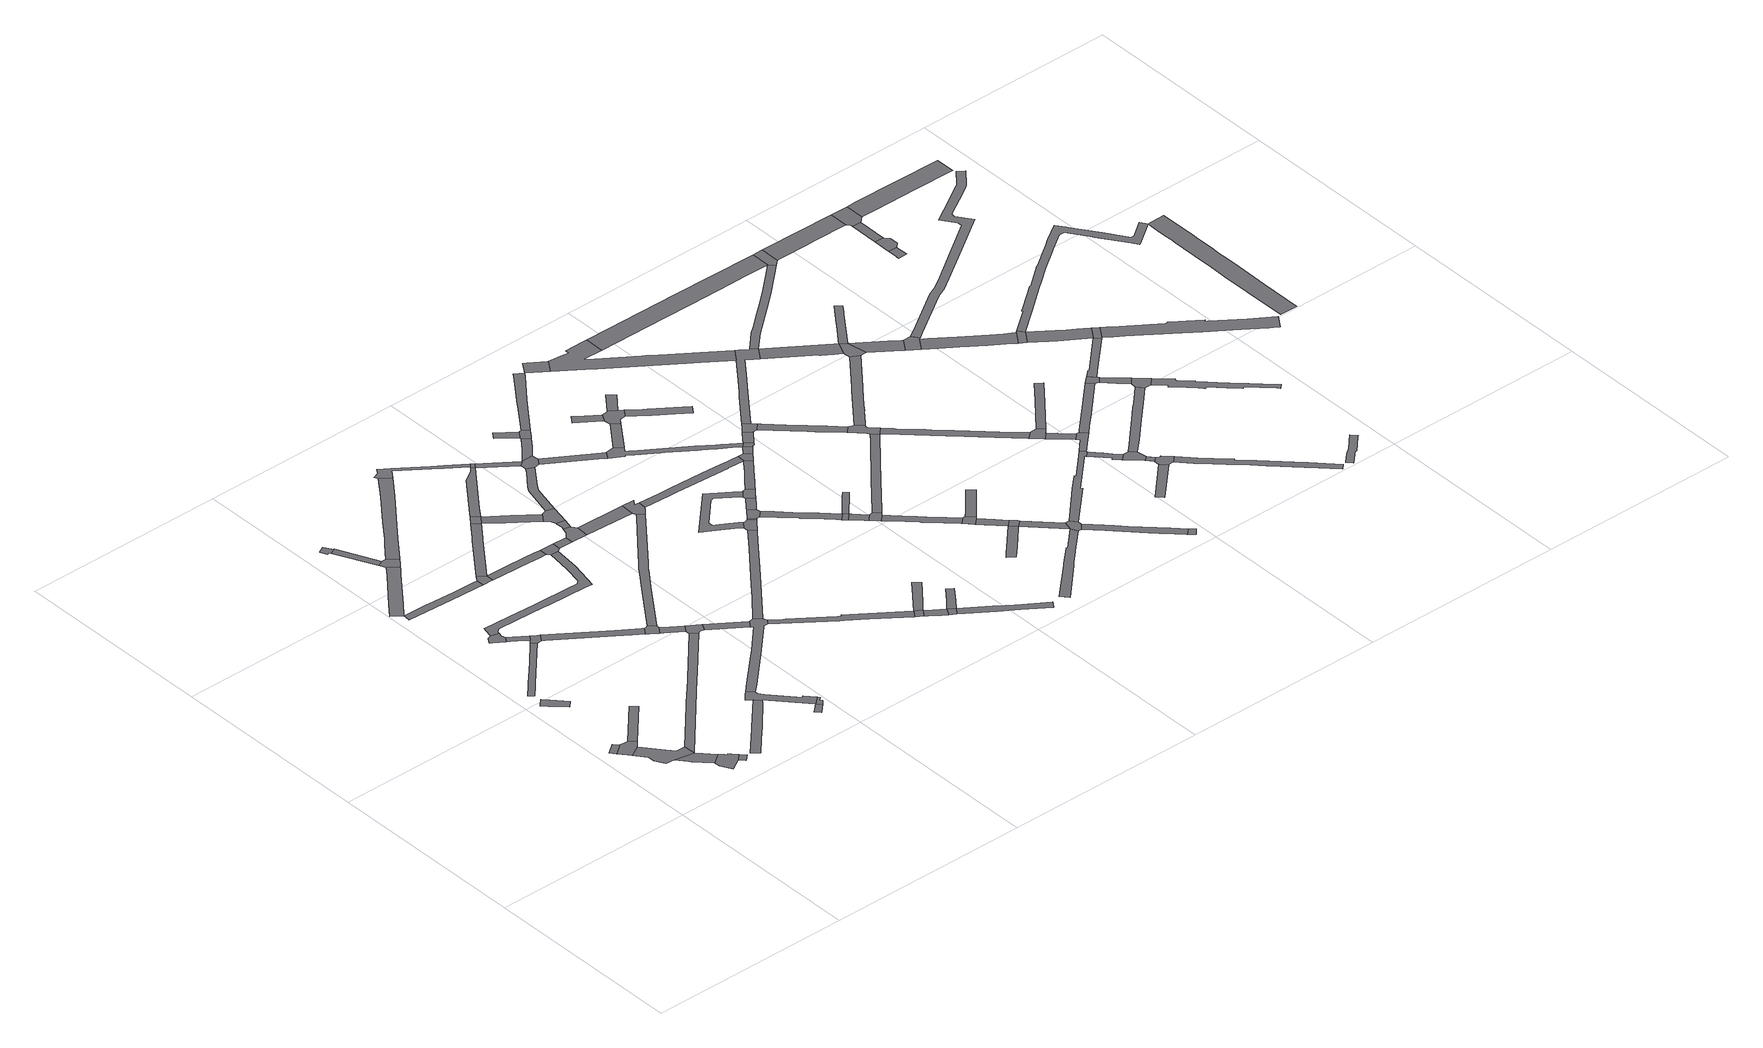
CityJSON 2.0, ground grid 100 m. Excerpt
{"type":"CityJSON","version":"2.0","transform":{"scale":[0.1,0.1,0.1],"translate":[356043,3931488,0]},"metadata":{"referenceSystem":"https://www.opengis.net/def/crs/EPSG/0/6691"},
"CityObjects":{
"road1":{"type":"Road","attributes":{"RoadStructureAttribute.sectionType":"1"},"geometry":[{"type":"MultiSurface","lod":"1","boundaries":[[[0,1,2,3]]]}]},
"road2":{"type":"Road","geometry":[{"type":"MultiSurface","lod":"1","boundaries":[[[1,4,5,6,7,8,9,2]]]}]},
"road3":{"type":"Road","geometry":[{"type":"MultiSurface","lod":"1","boundaries":[[[5,10,11,12,13,14,15,16,17,6]]]}]},
"road4":{"type":"Road","attributes":{"RoadStructureAttribute.sectionType":"1"},"geometry":[{"type":"MultiSurface","lod":"1","boundaries":[[[18,14,13,19,20,21]]]}]},
"road5":{"type":"Road","attributes":{"RoadStructureAttribute.sectionType":"1"},"geometry":[{"type":"MultiSurface","lod":"1","boundaries":[[[22,23,24,25,26,27]]]}]},
"road6":{"type":"Road","geometry":[{"type":"MultiSurface","lod":"1","boundaries":[[[28,29,30,31,32,18,21,33,34,35]]]}]},
"road7":{"type":"Road","attributes":{"RoadStructureAttribute.sectionType":"1"},"geometry":[{"type":"MultiSurface","lod":"1","boundaries":[[[7,36,37,8]]]}]},
"road8":{"type":"Road","attributes":{"RoadStructureAttribute.sectionType":"1"},"geometry":[{"type":"MultiSurface","lod":"1","boundaries":[[[38,39,28,35]]]}]},
"road9":{"type":"Road","attributes":{"RoadStructureAttribute.sectionType":"1"},"geometry":[{"type":"MultiSurface","lod":"1","boundaries":[[[40,41,42,43,44,45,46,47,48,49,50]]]}]},
"road10":{"type":"Road","geometry":[{"type":"MultiSurface","lod":"1","boundaries":[[[51,52,53,54,55,56,57,58]]]}]},
"road11":{"type":"Road","attributes":{"RoadStructureAttribute.sectionType":"1"},"geometry":[{"type":"MultiSurface","lod":"1","boundaries":[[[59,60,61,62,53,52]]]}]},
"road12":{"type":"Road","attributes":{"RoadStructureAttribute.sectionType":"1"},"geometry":[{"type":"MultiSurface","lod":"1","boundaries":[[[63,64,65,66,67,68,69,70,71,72,73]]]}]},
"road13":{"type":"Road","attributes":{"RoadStructureAttribute.sectionType":"1"},"geometry":[{"type":"MultiSurface","lod":"1","boundaries":[[[74,75,76,77,78,79,80,81,82,83,84,85]]]}]},
"road14":{"type":"Road","geometry":[{"type":"MultiSurface","lod":"1","boundaries":[[[40,50,86,87,88,62,61]]]}]},
"road15":{"type":"Road","attributes":{"RoadStructureAttribute.sectionType":"1"},"geometry":[{"type":"MultiSurface","lod":"1","boundaries":[[[89,90,91,92,79,93,94,95,96,97,98]]]}]},
"road16":{"type":"Road","attributes":{"RoadStructureAttribute.sectionType":"1"},"geometry":[{"type":"MultiSurface","lod":"1","boundaries":[[[99,100,101,15,14,102,103,104,105,106,107]]]}]},
"road17":{"type":"Road","geometry":[{"type":"MultiSurface","lod":"1","boundaries":[[[108,109,110,111,112,113,114,115]]]}]},
"road18":{"type":"Road","attributes":{"RoadStructureAttribute.sectionType":"1"},"geometry":[{"type":"MultiSurface","lod":"1","boundaries":[[[115,116,117,118,108]]]}]},
"road19":{"type":"Road","geometry":[{"type":"MultiSurface","lod":"1","boundaries":[[[84,119,120,121,122,117,116,85]]]}]},
"road20":{"type":"Road","attributes":{"RoadStructureAttribute.sectionType":"1"},"geometry":[{"type":"MultiSurface","lod":"1","boundaries":[[[123,124,125,87,86,126,127,128,129,130]]]}]},
"road21":{"type":"Road","geometry":[{"type":"MultiSurface","lod":"1","boundaries":[[[131,132,133,134,63,73,135,136,137,138,139,140,141,142]]]}]},
"road22":{"type":"Road","geometry":[{"type":"MultiSurface","lod":"1","boundaries":[[[136,143,144,145]]]}]},
"road23":{"type":"Road","geometry":[{"type":"MultiSurface","lod":"1","boundaries":[[[97,146,147,148,98]]]}]},
"road24":{"type":"Road","attributes":{"RoadStructureAttribute.sectionType":"1"},"geometry":[{"type":"MultiSurface","lod":"1","boundaries":[[[149,150,151,152,153,154,155,156,157,158,159,160,161,162,56,55,163,164,165,166,167,168,169,170,171,172]]]}]},
"road25":{"type":"Road","geometry":[{"type":"MultiSurface","lod":"1","boundaries":[[[173,174,175,137,136,145]]]}]},
"road26":{"type":"Road","geometry":[{"type":"MultiSurface","lod":"1","boundaries":[[[176,177,178,123,130,179,180,181]]]}]},
"road27":{"type":"Road","attributes":{"RoadStructureAttribute.sectionType":"1"},"geometry":[{"type":"MultiSurface","lod":"1","boundaries":[[[182,183,181,180,184,185,186]]]}]},
"road28":{"type":"Road","attributes":{"RoadStructureAttribute.sectionType":"1"},"geometry":[{"type":"MultiSurface","lod":"1","boundaries":[[[187,188,189,190,191,192,193,194,195,196,197,198,131,142,199,200,201,202]]]}]},
"road29":{"type":"Road","attributes":{"RoadStructureAttribute.sectionType":"1"},"geometry":[{"type":"MultiSurface","lod":"1","boundaries":[[[203,204,205,206,207,122,121,208,209,210,211]]]}]},
"road30":{"type":"Road","attributes":{"RoadStructureAttribute.sectionType":"1"},"geometry":[{"type":"MultiSurface","lod":"1","boundaries":[[[146,212,213,214,215,216,217,218,219,220,221,222,147]]]}]},
"road31":{"type":"Road","attributes":{"RoadStructureAttribute.sectionType":"1"},"geometry":[{"type":"MultiSurface","lod":"1","boundaries":[[[223,224,225,226,227,228,229,148,147]]]}]},
"road32":{"type":"Road","geometry":[{"type":"MultiSurface","lod":"1","boundaries":[[[107,106,230,231,232,233,182,186]]]}]},
"road33":{"type":"Road","geometry":[{"type":"MultiSurface","lod":"1","boundaries":[[[234,194,193,235,233,232]]]}]},
"road34":{"type":"Road","geometry":[{"type":"MultiSurface","lod":"1","boundaries":[[[217,149,172,236,237,238,218]]]}]},
"road35":{"type":"Road","geometry":[{"type":"MultiSurface","lod":"1","boundaries":[[[227,226,239,240]]]}]},
"road36":{"type":"Road","attributes":{"RoadStructureAttribute.sectionType":"1"},"geometry":[{"type":"MultiSurface","lod":"1","boundaries":[[[236,241,242,243,244,245,237]]]}]},
"road37":{"type":"Road","attributes":{"RoadStructureAttribute.sectionType":"1"},"geometry":[{"type":"MultiSurface","lod":"1","boundaries":[[[246,247,248,249,250,251,252,177,176,253,254,255,256,257,258,259,260]]]}]},
"road38":{"type":"Road","attributes":{"RoadStructureAttribute.sectionType":"1"},"geometry":[{"type":"MultiSurface","lod":"1","boundaries":[[[261,262,239,226,263,264,265,266]]]}]},
"road39":{"type":"Road","geometry":[{"type":"MultiSurface","lod":"1","boundaries":[[[267,268,269,270,271,244,243,272]]]}]},
"road40":{"type":"Road","attributes":{"RoadStructureAttribute.sectionType":"1"},"geometry":[{"type":"MultiSurface","lod":"1","boundaries":[[[239,273,274,275,276,277,278,279,240]]]}]},
"road41":{"type":"Road","attributes":{"RoadStructureAttribute.sectionType":"1"},"geometry":[{"type":"MultiSurface","lod":"1","boundaries":[[[280,281,282,269,268,283]]]}]},
"road42":{"type":"Road","geometry":[{"type":"MultiSurface","lod":"1","boundaries":[[[284,203,211,285,286,287,288,289,290,291,292,293,294,295]]]}]},
"road43":{"type":"Road","geometry":[{"type":"MultiSurface","lod":"1","boundaries":[[[261,266,296,297,280,283,298,299,300]]]}]},
"road44":{"type":"Road","attributes":{"RoadStructureAttribute.sectionType":"1"},"geometry":[{"type":"MultiSurface","lod":"1","boundaries":[[[301,302,303,304,305,306,307,308,309,310,311,312,189,188]]]}]},
"road45":{"type":"Road","attributes":{"RoadStructureAttribute.sectionType":"1"},"geometry":[{"type":"MultiSurface","lod":"1","boundaries":[[[313,314,267,272]]]}]},
"road46":{"type":"Road","attributes":{"RoadStructureAttribute.sectionType":"1"},"geometry":[{"type":"MultiSurface","lod":"1","boundaries":[[[191,315,316,317,318,319,320,321,322,323,324,192]]]}]},
"road47":{"type":"Road","geometry":[{"type":"MultiSurface","lod":"1","boundaries":[[[275,274,325,290,289]]]}]},
"road48":{"type":"Road","attributes":{"RoadStructureAttribute.sectionType":"1"},"geometry":[{"type":"MultiSurface","lod":"1","boundaries":[[[326,327,328,329,330,300,299,331,332,333,334,335]]]}]},
"road49":{"type":"Road","attributes":{"RoadStructureAttribute.sectionType":"1"},"geometry":[{"type":"MultiSurface","lod":"1","boundaries":[[[336,337,325,274,338,339,340]]]}]},
"road50":{"type":"Road","geometry":[{"type":"MultiSurface","lod":"1","boundaries":[[[305,341,342,343,306]]]}]},
"road51":{"type":"Road","geometry":[{"type":"MultiSurface","lod":"1","boundaries":[[[260,259,344,345,346,347,348,349,350,314,313]]]}]},
"road52":{"type":"Road","geometry":[{"type":"MultiSurface","lod":"1","boundaries":[[[336,340,351,326,335,352,353,354]]]}]},
"road53":{"type":"Road","attributes":{"RoadStructureAttribute.sectionType":"1"},"geometry":[{"type":"MultiSurface","lod":"1","boundaries":[[[355,356,357,342,341,358,359,360,361,362]]]}]},
"road54":{"type":"Road","geometry":[{"type":"MultiSurface","lod":"1","boundaries":[[[363,362,361,364]]]}]},
"road55":{"type":"Road","attributes":{"RoadStructureAttribute.sectionType":"1"},"geometry":[{"type":"MultiSurface","lod":"1","boundaries":[[[343,365,366,367,368,369,370,371,372,306]]]}]},
"road56":{"type":"Road","attributes":{"RoadStructureAttribute.sectionType":"1"},"geometry":[{"type":"MultiSurface","lod":"1","boundaries":[[[373,374,375,376,377,378,336,354]]]}]},
"road57":{"type":"Road","geometry":[{"type":"MultiSurface","lod":"1","boundaries":[[[379,380,381,382]]]}]},
"road58":{"type":"Road","attributes":{"RoadStructureAttribute.sectionType":"1"},"geometry":[{"type":"MultiSurface","lod":"1","boundaries":[[[383,384,385,386,362,363]]]}]},
"road59":{"type":"Road","geometry":[{"type":"MultiSurface","lod":"1","boundaries":[[[387,388,389,320,319,390,391,392]]]}]},
"road60":{"type":"Road","attributes":{"RoadStructureAttribute.sectionType":"1"},"geometry":[{"type":"MultiSurface","lod":"1","boundaries":[[[352,393,394,395,396,353]]]}]},
"road61":{"type":"Road","attributes":{"RoadStructureAttribute.sectionType":"1"},"geometry":[{"type":"MultiSurface","lod":"1","boundaries":[[[397,398,399,400,401,402,403,389,388,404,405,406,407,408,409,410,411,412]]]}]},
"road62":{"type":"Road","attributes":{"RoadStructureAttribute.sectionType":"1"},"geometry":[{"type":"MultiSurface","lod":"1","boundaries":[[[413,392,391,414]]]}]},
"road63":{"type":"Road","geometry":[{"type":"MultiSurface","lod":"1","boundaries":[[[415,379,382,376,375,416,417]]]}]},
"road64":{"type":"Road","attributes":{"RoadStructureAttribute.sectionType":"1"},"geometry":[{"type":"MultiSurface","lod":"1","boundaries":[[[418,419,420,421,422,363,364,423,424,425,426]]]}]},
"road65":{"type":"Road","geometry":[{"type":"MultiSurface","lod":"1","boundaries":[[[427,428,429,430,413,414]]]}]},
"road66":{"type":"Road","attributes":{"RoadStructureAttribute.sectionType":"1"},"geometry":[{"type":"MultiSurface","lod":"1","boundaries":[[[429,431,432,433,434,430]]]}]},
"road67":{"type":"Road","attributes":{"RoadStructureAttribute.sectionType":"1"},"geometry":[{"type":"MultiSurface","lod":"1","boundaries":[[[346,435,436,437,438,439,440,441,442,443,444,445,446,447,448,347]]]}]},
"road68":{"type":"Road","attributes":{"RoadStructureAttribute.sectionType":"1"},"geometry":[{"type":"MultiSurface","lod":"1","boundaries":[[[449,450,451,452,453,454,428,427,455,456,457,458,459,460,461,462,463,464]]]}]},
"road69":{"type":"Road","geometry":[{"type":"MultiSurface","lod":"1","boundaries":[[[432,465,466,467,397,412,433]]]}]},
"road70":{"type":"Road","attributes":{"RoadStructureAttribute.sectionType":"1"},"geometry":[{"type":"MultiSurface","lod":"1","boundaries":[[[468,469,470,471,472,473,474,475,476,415,417]]]}]},
"road71":{"type":"Road","geometry":[{"type":"MultiSurface","lod":"1","boundaries":[[[477,478,479,480]]]}]},
"road72":{"type":"Road","geometry":[{"type":"MultiSurface","lod":"1","boundaries":[[[481,482,449,464]]]}]},
"road73":{"type":"Road","attributes":{"RoadStructureAttribute.sectionType":"1"},"geometry":[{"type":"MultiSurface","lod":"1","boundaries":[[[483,484,485,486,487,488]]]}]},
"road74":{"type":"Road","attributes":{"RoadStructureAttribute.sectionType":"1"},"geometry":[{"type":"MultiSurface","lod":"1","boundaries":[[[395,394,489,490,491,492,493,494,495,496,497,498,499,500,501,502,503,504,505,506,507,508,509,510,511,512,513,477,480]]]}]},
"road75":{"type":"Road","attributes":{"RoadStructureAttribute.sectionType":"1"},"geometry":[{"type":"MultiSurface","lod":"1","boundaries":[[[481,514,515,516,517,482]]]}]},
"road76":{"type":"Road","attributes":{"RoadStructureAttribute.sectionType":"1"},"geometry":[{"type":"MultiSurface","lod":"1","boundaries":[[[518,519,520,521,522,467,466,523,524,525,526,527,528,529,441]]]}]},
"road77":{"type":"Road","geometry":[{"type":"MultiSurface","lod":"1","boundaries":[[[530,531,532,516,515,533]]]}]},
"road78":{"type":"Road","attributes":{"RoadStructureAttribute.sectionType":"1"},"geometry":[{"type":"MultiSurface","lod":"1","boundaries":[[[482,534,535,536,537,449]]]}]},
"road79":{"type":"Road","geometry":[{"type":"MultiSurface","lod":"1","boundaries":[[[538,488,487,479,478,539,540,541,542,543,544]]]}]},
"road80":{"type":"Road","geometry":[{"type":"MultiSurface","lod":"1","boundaries":[[[529,545,546,547,442,441]]]}]},
"road81":{"type":"Road","attributes":{"RoadStructureAttribute.sectionType":"1"},"geometry":[{"type":"MultiSurface","lod":"1","boundaries":[[[548,549,550,551,552,553,554,555,556,557,558,559,560,561,562,563,564,530,533]]]}]},
"road82":{"type":"Road","attributes":{"RoadStructureAttribute.sectionType":"1"},"geometry":[{"type":"MultiSurface","lod":"1","boundaries":[[[543,565,566,544]]]}]},
"road83":{"type":"Road","attributes":{"RoadStructureAttribute.sectionType":"1"},"geometry":[{"type":"MultiSurface","lod":"1","boundaries":[[[547,546,567,568,502]]]}]},
"road84":{"type":"Road","geometry":[{"type":"MultiSurface","lod":"1","boundaries":[[[472,569,570,571,572,573]]]}]},
"road85":{"type":"Road","attributes":{"RoadStructureAttribute.sectionType":"1"},"geometry":[{"type":"MultiSurface","lod":"1","boundaries":[[[574,575,576,577,578,579,580,581,582,583,584,585,586,587]]]}]},
"road86":{"type":"Road","attributes":{"RoadStructureAttribute.sectionType":"1"},"geometry":[{"type":"MultiSurface","lod":"1","boundaries":[[[541,588,589,590,591,592,593,594,595,596,597,542]]]}]},
"road87":{"type":"Road","geometry":[{"type":"MultiSurface","lod":"1","boundaries":[[[502,568,598,599,600,503]]]}]},
"road88":{"type":"Road","attributes":{"RoadStructureAttribute.sectionType":"1"},"geometry":[{"type":"MultiSurface","lod":"1","boundaries":[[[601,602,603,604,605,606,607]]]}]},
"road89":{"type":"Road","geometry":[{"type":"MultiSurface","lod":"1","boundaries":[[[608,609,557,556,610,611]]]}]},
"road90":{"type":"Road","attributes":{"RoadStructureAttribute.sectionType":"1"},"geometry":[{"type":"MultiSurface","lod":"1","boundaries":[[[612,613,503,600,614]]]}]},
"road91":{"type":"Road","attributes":{"RoadStructureAttribute.sectionType":"1"},"geometry":[{"type":"MultiSurface","lod":"1","boundaries":[[[610,615,601,616,617,618,619,611]]]}]},
"road92":{"type":"Road","geometry":[{"type":"MultiSurface","lod":"1","boundaries":[[[620,621,622,612,614,623,624,625]]]}]},
"road93":{"type":"Road","attributes":{"RoadStructureAttribute.sectionType":"1"},"geometry":[{"type":"MultiSurface","lod":"1","boundaries":[[[626,627,628,629,630,631,632,633,532,531]]]}]},
"road94":{"type":"Road","geometry":[{"type":"MultiSurface","lod":"1","boundaries":[[[634,635,616,601,607,636]]]}]},
"road95":{"type":"Road","attributes":{"RoadStructureAttribute.sectionType":"1"},"geometry":[{"type":"MultiSurface","lod":"1","boundaries":[[[637,638,639,640,641,642,609,608]]]}]},
"road96":{"type":"Road","attributes":{"RoadStructureAttribute.sectionType":"1"},"geometry":[{"type":"MultiSurface","lod":"1","boundaries":[[[643,636,607,580]]]}]},
"road97":{"type":"Road","attributes":{"RoadStructureAttribute.sectionType":"1"},"geometry":[{"type":"MultiSurface","lod":"1","boundaries":[[[623,644,645,646,647,648,649,650,651,652,624]]]}]},
"road98":{"type":"Road","geometry":[{"type":"MultiSurface","lod":"1","boundaries":[[[579,653,654,655,656,643,580]]]}]},
"road99":{"type":"Road","geometry":[{"type":"MultiSurface","lod":"1","boundaries":[[[657,658,659,660,661,662,663,664,665,666,667,668,669,670,671,672,571,570,673,674,675,676,677,678,679,680,681,682]]]}]},
"road100":{"type":"Road","geometry":[{"type":"MultiSurface","lod":"1","boundaries":[[[683,684,685,686,647,646,687,688,689,630,629,690,691]]]}]},
"road101":{"type":"Road","attributes":{"RoadStructureAttribute.sectionType":"1"},"geometry":[{"type":"MultiSurface","lod":"1","boundaries":[[[692,693,694,695,696,654,653,697,698,699,700,701,702,703,704]]]}]},
"road102":{"type":"Road","geometry":[{"type":"MultiSurface","lod":"1","boundaries":[[[705,706,707,708,709,710,711,712,713,714,657,682,715,716,717,718,620,625]]]}]},
"road103":{"type":"Road","geometry":[{"type":"MultiSurface","lod":"1","boundaries":[[[719,720,704,703]]]}]},
"road104":{"type":"Road","attributes":{"RoadStructureAttribute.sectionType":"1"},"geometry":[{"type":"MultiSurface","lod":"1","boundaries":[[[721,722,723,724,725,726,727,656,655,728,729,730,731,732,733]]]}]},
"road105":{"type":"Road","attributes":{"RoadStructureAttribute.sectionType":"1"},"geometry":[{"type":"MultiSurface","lod":"1","boundaries":[[[690,734,735,736,737,738,739,740,741,742,743,744,745,746,747,748,749,750,691]]]}]},
"road106":{"type":"Road","attributes":{"RoadStructureAttribute.sectionType":"1"},"geometry":[{"type":"MultiSurface","lod":"1","boundaries":[[[751,752,686,685,753,754,755,756,757,758,759,760]]]}]},
"road107":{"type":"Road","attributes":{"RoadStructureAttribute.sectionType":"1"},"geometry":[{"type":"MultiSurface","lod":"1","boundaries":[[[761,762,763,764,765,766,767,768,769,711,710]]]}]},
"road108":{"type":"Road","attributes":{"RoadStructureAttribute.sectionType":"1"},"geometry":[{"type":"MultiSurface","lod":"1","boundaries":[[[770,771,772,773,774,667,666,775,776,777,778,779,780]]]}]},
"road109":{"type":"Road","attributes":{"RoadStructureAttribute.sectionType":"1"},"geometry":[{"type":"MultiSurface","lod":"1","boundaries":[[[781,782,783,784]]]}]},
"road110":{"type":"Road","geometry":[{"type":"MultiSurface","lod":"1","boundaries":[[[741,785,786,787,788,742]]]}]},
"road111":{"type":"Road","geometry":[{"type":"MultiSurface","lod":"1","boundaries":[[[789,790,791,792,721,733,793,794,795,796]]]}]},
"road112":{"type":"Road","attributes":{"RoadStructureAttribute.sectionType":"1"},"geometry":[{"type":"MultiSurface","lod":"1","boundaries":[[[797,786,785,798,799,800]]]}]},
"road113":{"type":"Road","geometry":[{"type":"MultiSurface","lod":"1","boundaries":[[[799,801,723,722,802,803,804,800]]]}]},
"road114":{"type":"Road","geometry":[{"type":"MultiSurface","lod":"1","boundaries":[[[805,806,807,808,809,789,796]]]}]},
"road115":{"type":"Road","geometry":[{"type":"MultiSurface","lod":"1","boundaries":[[[767,766,760,759,810,811]]]}]},
"road116":{"type":"Road","attributes":{"RoadStructureAttribute.sectionType":"1"},"geometry":[{"type":"MultiSurface","lod":"1","boundaries":[[[805,812,813,814,806]]]}]},
"road117":{"type":"Road","geometry":[{"type":"MultiSurface","lod":"1","boundaries":[[[815,816,817,814,813,781,784,818,819,820]]]}]},
"road118":{"type":"Road","attributes":{"RoadStructureAttribute.sectionType":"1"},"geometry":[{"type":"MultiSurface","lod":"1","boundaries":[[[780,821,822,823,824,825,826,827,712,711,828,829,830,831,832,833,834]]]}]},
"road119":{"type":"Road","attributes":{"RoadStructureAttribute.sectionType":"1"},"geometry":[{"type":"MultiSurface","lod":"1","boundaries":[[[835,836,837,838,788,787]]]}]},
"road120":{"type":"Road","attributes":{"RoadStructureAttribute.sectionType":"1"},"geometry":[{"type":"MultiSurface","lod":"1","boundaries":[[[839,840,841,811,810,842,843]]]}]},
"road121":{"type":"Road","attributes":{"RoadStructureAttribute.sectionType":"1"},"geometry":[{"type":"MultiSurface","lod":"1","boundaries":[[[844,845,846,847,848,849,767,811]]]}]},
"road122":{"type":"Road","geometry":[{"type":"MultiSurface","lod":"1","boundaries":[[[850,851,839,843,852,853]]]}]},
"road123":{"type":"Road","attributes":{"RoadStructureAttribute.sectionType":"1"},"geometry":[{"type":"MultiSurface","lod":"1","boundaries":[[[854,855,856,857,858,859,804,803]]]}]},
"road124":{"type":"Road","attributes":{"RoadStructureAttribute.sectionType":"1"},"geometry":[{"type":"MultiSurface","lod":"1","boundaries":[[[860,861,862,863,864,865,866,808,807,867,868,869,870,871,872]]]}]},
"road125":{"type":"Road","attributes":{"RoadStructureAttribute.sectionType":"1"},"geometry":[{"type":"MultiSurface","lod":"1","boundaries":[[[819,873,874,875,876,877,878,879,880,881,882,883,884,885,886,887,888,889,890,891,892,893,820]]]}]},
"road126":{"type":"Road","attributes":{"RoadStructureAttribute.sectionType":"1"},"geometry":[{"type":"MultiSurface","lod":"1","boundaries":[[[852,894,895,896,897,898,899,900,901,902,903,853]]]}]},
"road127":{"type":"Road","geometry":[{"type":"MultiSurface","lod":"1","boundaries":[[[904,905,857,856,906,907,908]]]}]},
"road128":{"type":"Road","geometry":[{"type":"MultiSurface","lod":"1","boundaries":[[[909,910,770,780,834]]]}]},
"road129":{"type":"Road","attributes":{"RoadStructureAttribute.sectionType":"1"},"geometry":[{"type":"MultiSurface","lod":"1","boundaries":[[[911,912,913,914,907,906]]]}]},
"road130":{"type":"Road","geometry":[{"type":"MultiSurface","lod":"1","boundaries":[[[899,898,915,916,917]]]}]},
"road131":{"type":"Road","geometry":[{"type":"MultiSurface","lod":"1","boundaries":[[[918,919,913,912,860,872]]]}]},
"road132":{"type":"Road","attributes":{"RoadStructureAttribute.sectionType":"1"},"geometry":[{"type":"MultiSurface","lod":"1","boundaries":[[[920,921,922,923,904,908,924,925]]]}]},
"road133":{"type":"Road","attributes":{"RoadStructureAttribute.sectionType":"1"},"geometry":[{"type":"MultiSurface","lod":"1","boundaries":[[[926,927,928,929,930,931,932,933,934]]]}]},
"road134":{"type":"Road","attributes":{"RoadStructureAttribute.sectionType":"1"},"geometry":[{"type":"MultiSurface","lod":"1","boundaries":[[[935,936,937,938,916,915,939,940,941,920]]]}]},
"road135":{"type":"Road","attributes":{"RoadStructureAttribute.sectionType":"1"},"geometry":[{"type":"MultiSurface","lod":"1","boundaries":[[[942,943,944,945,946,947,948,949,910,909]]]}]},
"road136":{"type":"Road","attributes":{"RoadStructureAttribute.sectionType":"1"},"geometry":[{"type":"MultiSurface","lod":"1","boundaries":[[[950,951,952,953,954,955,956,957,958,959,960,961,962,963,919,918,964,965,966,967,968,969,970,971,972,973,974,975,976]]]}]},
"road137":{"type":"Road","geometry":[{"type":"MultiSurface","lod":"1","boundaries":[[[977,935,920,925,978]]]}]},
"road138":{"type":"Road","attributes":{"RoadStructureAttribute.sectionType":"1"},"geometry":[{"type":"MultiSurface","lod":"1","boundaries":[[[979,980,981,982,983,984]]]}]},
"road139":{"type":"Road","attributes":{"RoadStructureAttribute.sectionType":"1"},"geometry":[{"type":"MultiSurface","lod":"1","boundaries":[[[985,986,987,984,983,988]]]}]},
"road140":{"type":"Road","attributes":{"RoadStructureAttribute.sectionType":"1"},"geometry":[{"type":"MultiSurface","lod":"1","boundaries":[[[989,990,987,986]]]}]},
"road141":{"type":"Road","attributes":{"RoadStructureAttribute.sectionType":"1"},"geometry":[{"type":"MultiSurface","lod":"1","boundaries":[[[991,992,993,994,995,996,997,998,999,1000,1001,1002,1003,1004,851,850,1005,1006,1007,1008,1009,1010,1011,1012,1013,1014,1015,1016,1017,1018]]]}]},
"road142":{"type":"Road","geometry":[{"type":"MultiSurface","lod":"1","boundaries":[[[948,947,1019,990,989,1020,1021]]]}]},
"road143":{"type":"Road","attributes":{"RoadStructureAttribute.sectionType":"1"},"geometry":[{"type":"MultiSurface","lod":"1","boundaries":[[[1022,1023,1024,1025,1026,1027,1028,1029,1030,1031,1032,1033,1034,1035,1036,1037,1038,1039,1040,1041,1042,1043,1044,1045,1046,1047,1048,1049,977,978]]]}]},
"road144":{"type":"Road","attributes":{"RoadStructureAttribute.sectionType":"1"},"geometry":[{"type":"MultiSurface","lod":"1","boundaries":[[[916,1050,1051,1052,1053,1054,1055,1056,1057,1058,1059,1060,1061,1062,1063,1064,1065,1066,1067,1068,1069,1070,1071,1072,1073,1074,1075,1076,1077,1078,1079,1080,1081,1082,1083,1084,1085,1086,1087,1088,1089,1064,1090,1091,1092,1093,1094,1095,1096,1097,1098,1099,1100,1101,1102,1103,1104,1105,1106,1107,1108,1109,1110,917]]]}]},
"road145":{"type":"Road","attributes":{"RoadStructureAttribute.sectionType":"1"},"geometry":[{"type":"MultiSurface","lod":"1","boundaries":[[[1020,1111,1112,1113,1114,1115,1021]]]}]}
},
"vertices":[
[62,536,0],[82,511,0],[132,549,0],[112,574,0],
[112,472,0],[122,459,0],[177,490,0],[204,520,0],[175,547,0],[164,547,0],
[167,403,0],[166,369,0],[192,322,0],[235,318,0],[329,299,0],[328,357,0],[283,358,0],[252,396,0],
[398,227,0],[275,267,0],[281,260,0],[348,189,0],
[89,954,0],[152,892,0],[180,921,0],[121,986,0],[95,1013,0],[64,981,0],
[465,167,0],[442,190,0],[432,200,0],[428,197,0],[418,206,0],[349,158,0],[379,106,0],[436,139,0],
[373,701,0],[343,729,0],
[460,115,0],[489,142,0],
[327,1343,0],[235,1243,0],[197,1202,0],[130,1131,0],[120,1120,0],[72,1070,0],[94,1050,0],[141,1099,0],[152,1111,0],[254,1220,0],[350,1323,0],
[210,1451,0],[258,1418,0],[276,1444,0],[269,1463,0],[275,1482,0],[236,1492,0],[217,1486,0],[198,1459,0],
[271,1408,0],[296,1391,0],[341,1359,0],[360,1385,0],
[766,417,0],[636,278,0],[634,277,0],[629,271,0],[625,267,0],[508,142,0],[541,112,0],[608,185,0],[670,252,0],[785,379,0],[795,391,0],
[209,2126,0],[193,2105,0],[191,2102,0],[61,1943,0],[9,1878,0],[55,1840,0],[62,1849,0],[107,1904,0],[238,2069,0],[265,2101,0],[275,2113,0],[228,2151,0],
[373,1326,0],[397,1359,0],[387,1366,0],
[434,1826,0],[330,1829,0],[189,1835,0],[183,1836,0],[54,1804,0],[237,1795,0],[329,1791,0],[423,1787,0],[452,1786,0],[453,1825,0],
[728,790,0],[599,650,0],[593,644,0],[336,306,0],[622,617,0],[627,622,0],[723,726,0],[907,925,0],[877,953,0],
[145,2391,0],[127,2423,0],[121,2435,0],[91,2419,0],[89,2413,0],[103,2381,0],[116,2387,0],[120,2379,0],
[214,2181,0],[242,2195,0],[151,2394,0],
[295,2137,0],[301,2146,0],[310,2156,0],[263,2193,0],
[758,1105,0],[751,1109,0],[658,1175,0],[387,1316,0],[495,1240,0],[630,1144,0],[689,1103,0],[734,1071,0],
[782,482,0],[768,469,0],[751,452,0],[741,441,0],[797,393,0],[945,222,0],[983,255,0],[942,301,0],[935,294,0],[828,419,0],[809,441,0],[810,454,0],
[905,185,0],[925,161,0],[965,200,0],
[506,1785,0],[507,1824,0],[472,1851,0],
[808,1756,0],[792,1637,0],[771,1541,0],[765,1536,0],[757,1530,0],[755,1529,0],[710,1531,0],[538,1537,0],[520,1538,0],[389,1544,0],[253,1549,0],[251,1549,0],[250,1546,0],[247,1536,0],[278,1495,0],[294,1507,0],[389,1503,0],[537,1497,0],[563,1496,0],[765,1488,0],[801,1486,0],[810,1529,0],[832,1630,0],[848,1756,0],
[985,221,0],[976,231,0],[992,245,0],
[810,1083,0],[781,1111,0],[770,1105,0],[748,1061,0],[784,1036,0],[808,1070,0],
[899,1005,0],[848,1041,0],[814,1015,0],[823,1008,0],[876,973,0],
[1148,784,0],[1169,783,0],[1187,807,0],[1182,810,0],[1180,828,0],[1146,851,0],[1125,847,0],[1102,814,0],[1112,807,0],[998,690,0],[947,642,0],[807,507,0],[850,491,0],[1026,660,0],[1051,686,0],[1142,778,0],
[620,2648,0],[540,2541,0],[431,2402,0],[357,2307,0],[331,2276,0],[401,2273,0],[459,2345,0],[589,2506,0],[669,2611,0],
[507,1784,0],[559,1782,0],[712,1776,0],[718,1775,0],[764,1773,0],[795,1772,0],[796,1812,0],[764,1814,0],[713,1816,0],[613,1820,0],[508,1824,0],
[662,2026,0],[669,2035,0],[671,2037,0],[735,2120,0],[700,2147,0],[640,2069,0],[627,2053,0],
[916,931,0],[925,932,0],[942,929,0],[960,963,0],
[966,911,0],[988,943,0],
[866,1770,0],[867,1809,0],[855,1810,0],
[765,2158,0],[730,2185,0],
[888,1769,0],[927,1768,0],[936,1767,0],[937,1807,0],[929,1807,0],
[1255,1718,0],[1090,1519,0],[1047,1467,0],[1027,1445,0],[1018,1434,0],[1014,1428,0],[923,1304,0],[974,1307,0],[1046,1404,0],[1050,1410,0],[1058,1419,0],[1078,1441,0],[1115,1488,0],[1298,1711,0],[1268,1735,0],
[971,1997,0],[866,2079,0],[816,2056,0],[839,2038,0],[855,2024,0],[941,1958,0],
[1019,1827,0],[1002,1851,0],[969,1861,0],[962,1836,0],[958,1829,0],[1016,1764,0],
[804,2209,0],[978,2434,0],[962,2446,0],[952,2432,0],[944,2423,0],[891,2393,0],[746,2206,0],
[973,1912,0],[973,1903,0],[973,1876,0],[1015,1902,0],
[613,2664,0],[698,2649,0],[835,2550,0],[875,2521,0],[877,2519,0],[968,2453,0],[979,2468,0],[891,2532,0],[846,2564,0],[709,2664,0],[658,2699,0],[643,2677,0],
[962,1941,0],[963,1939,0],[1025,1944,0],[1039,1997,0],[1000,2007,0],
[1210,753,0],[1413,601,0],[1429,589,0],[1515,527,0],[1670,413,0],[1693,446,0],[1445,626,0],[1439,618,0],[1427,628,0],[1426,628,0],[1250,759,0],[1241,766,0],
[1261,1753,0],[1264,1819,0],
[1333,1015,0],[1407,1105,0],[1498,1216,0],[1570,1304,0],[1577,1313,0],[1546,1338,0],[1468,1239,0],[1384,1137,0],[1304,1040,0],[1246,970,0],
[995,2456,0],
[1133,2287,0],[1118,2264,0],[1054,2185,0],[1042,2165,0],[1040,2162,0],[1067,2112,0],[1074,2141,0],[1076,2144,0],[1089,2165,0],[1167,2270,0],
[1158,2338,0],[1025,2434,0],[1016,2405,0],[1054,2376,0],[1132,2317,0],
[1702,390,0],[1726,423,0],[1727,425,0],
[1299,1713,0],[1318,1735,0],[1330,1750,0],[1332,1790,0],[1327,1791,0],[1308,1792,0],[1325,1817,0],
[1133,2304,0],[1196,2276,0],[1219,2308,0],[1215,2338,0],
[1763,396,0],[1761,397,0],[1739,413,0],[1716,380,0],[1760,347,0],[1762,346,0],[1787,329,0],[1808,364,0],
[1840,342,0],[1816,309,0],
[1744,445,0],[1762,467,0],[1764,469,0],[1853,577,0],[1822,603,0],[1764,532,0],[1762,530,0],[1727,487,0],
[1226,2350,0],[1261,2390,0],[1295,2436,0],[1260,2462,0],[1213,2401,0],[1174,2356,0],
[1285,2503,0],[1199,2572,0],[1174,2539,0],[1260,2471,0],
[1877,387,0],[1928,453,0],[1899,476,0],[1844,407,0],
[1575,1392,0],[1573,1394,0],[1548,1363,0],[1616,1360,0],[1625,1372,0],[1594,1396,0],
[1431,2123,0],[1443,2116,0],[1465,2149,0],[1449,2159,0],
[1714,1562,0],[1681,1585,0],[1576,1661,0],[1525,1609,0],[1384,1466,0],[1447,1428,0],[1515,1386,0],[1556,1407,0],[1485,1449,0],[1458,1466,0],[1458,1487,0],[1542,1572,0],[1569,1600,0],[1587,1606,0],[1651,1560,0],[1689,1533,0],
[1600,1403,0],[1630,1378,0],
[1298,2505,0],[1302,2445,0],[1329,2481,0],
[2176,107,0],[2048,193,0],[2044,196,0],[2011,219,0],[1969,250,0],[1844,289,0],[1957,212,0],[2040,155,0],[2153,74,0],
[1647,1379,0],[1676,1407,0],[1672,1428,0],[1641,1453,0],
[1690,1449,0],[1725,1491,0],[1691,1515,0],[1651,1466,0],
[1462,1743,0],[1499,1741,0],[1743,1728,0],[1777,1727,0],[1778,1727,0],[1814,1724,0],[1861,1722,0],[1866,1762,0],[1824,1764,0],[1779,1767,0],[1777,1767,0],[1673,1772,0],[1503,1781,0],[1443,1784,0],
[1924,1165,0],[1854,1235,0],[1851,1238,0],[1774,1312,0],[1772,1314,0],[1718,1367,0],[1668,1360,0],[1703,1325,0],[1715,1313,0],[1767,1262,0],[1771,1258,0],[1773,1256,0],[1808,1222,0],[1880,1149,0],[1883,1146,0],[1895,1135,0],
[1747,1518,0],[1764,1539,0],[1732,1565,0],
[1444,2632,0],[1463,2656,0],[1498,2698,0],[1564,2779,0],[1580,2802,0],[1540,2831,0],[1529,2814,0],[1410,2655,0],[1404,2647,0],
[1545,2127,0],[1647,2264,0],[1611,2291,0],[1508,2154,0],
[1915,1115,0],[1944,1145,0],
[1570,2406,0],[1523,2441,0],[1496,2404,0],[1550,2365,0],[1606,2324,0],[1630,2362,0],
[1506,2075,0],[1511,2082,0],[1545,2059,0],[1611,2014,0],[1635,1997,0],[1650,1987,0],[1765,1908,0],[1779,1899,0],[1781,1898,0],[1802,1883,0],[1835,1861,0],[1854,1848,0],[1888,1825,0],[1925,1800,0],[1944,1821,0],[1926,1833,0],[1868,1873,0],[1851,1885,0],[1781,1934,0],[1779,1935,0],[1777,1937,0],[1665,2013,0],[1576,2073,0],[1546,2094,0],[1528,2105,0],
[1964,1067,0],[1977,1055,0],[2005,1084,0],[1951,1138,0],
[1823,1675,0],[1823,1674,0],[1793,1638,0],[1777,1619,0],[1775,1617,0],[1769,1545,0],[1775,1553,0],[1776,1555,0],[1796,1579,0],[1852,1647,0],[1855,1651,0],[1892,1696,0],
[2043,1047,0],[2053,1059,0],[2022,1085,0],[2014,1019,0],
[2030,1240,0],[2047,1260,0],[2027,1279,0],[2006,1256,0],
[1660,2366,0],[1664,2288,0],[1671,2289,0],[1694,2292,0],[1722,2328,0],[1700,2344,0],[1664,2371,0],
[1900,1706,0],[1924,1735,0],[1893,1761,0],
[2023,1010,0],[2043,991,0],[2045,989,0],[2133,902,0],[2137,898,0],[2189,848,0],[2206,832,0],[2226,811,0],[2257,779,0],[2286,806,0],[2236,855,0],[2222,870,0],[2206,885,0],[2147,943,0],[2139,951,0],[2069,1021,0],[2048,1042,0],
[1769,2429,0],[1734,2458,0],
[1931,1744,0],[1956,1774,0],
[1640,2759,0],[1668,2739,0],[1709,2798,0],[1637,2849,0],[1621,2860,0],
[2254,84,0],[2412,241,0],[2430,259,0],[2482,311,0],[2488,317,0],[2592,417,0],[2576,450,0],[2477,353,0],[2473,357,0],[2470,355,0],[2394,282,0],[2383,271,0],[2259,152,0],[2222,117,0],
[1774,2230,0],[1783,2224,0],[1784,2223,0],[1865,2165,0],[1927,2119,0],[1953,2156,0],[1923,2178,0],[1801,2266,0],[1785,2279,0],[1783,2280,0],
[1963,1782,0],[1969,1777,0],[1980,1792,0],
[2393,638,0],[2255,492,0],[2239,476,0],[2272,448,0],[2326,504,0],[2410,593,0],[2424,607,0],
[2335,776,0],[2301,807,0],[2297,738,0],[2326,765,0],
[1991,1879,0],[1960,1841,0],[2027,1849,0],
[2324,710,0],[2422,666,0],[2381,708,0],[2353,738,0],[2351,739,0],
[2029,1925,0],[2010,1902,0],[2004,1894,0],[2048,1852,0],[2077,1882,0],[2058,1902,0],
[2144,1166,0],[2195,1226,0],[2406,1471,0],[2417,1485,0],[2387,1511,0],[2354,1472,0],[2173,1262,0],[2110,1188,0],
[2451,636,0],[2447,641,0],[2454,633,0],
[2358,801,0],[2367,812,0],[2462,919,0],[2428,949,0],[2345,854,0],[2323,830,0],
[2589,494,0],
[2203,1701,0],[2227,1677,0],[2322,1585,0],[2350,1613,0],[2287,1677,0],[2274,1690,0],[2227,1735,0],[2163,1798,0],[2089,1871,0],
[2609,416,0],[2634,443,0],[2635,464,0],[2609,494,0],
[2352,2338,0],[2235,2423,0],[2124,2502,0],[2093,2524,0],[2047,2557,0],[2034,2566,0],[1870,2682,0],[1830,2711,0],[1931,2710,0],[1932,2710,0],[1933,2807,0],[1911,2807,0],[1815,2806,0],[1815,2787,0],[1791,2790,0],[1789,2790,0],[1759,2674,0],[1787,2653,0],[1788,2653,0],[1789,2652,0],[1829,2623,0],[1912,2564,0],[2051,2465,0],[2138,2403,0],[2188,2368,0],[2311,2281,0],
[2409,1554,0],[2410,1570,0],[2413,1573,0],[2377,1603,0],[2324,1583,0],[2382,1526,0],[2387,1521,0],[2420,1488,0],[2448,1517,0],
[2897,175,0],[2770,303,0],[2729,345,0],[2711,363,0],[2699,376,0],[2681,340,0],[2688,333,0],[2704,316,0],[2808,208,0],[2839,176,0],[2848,167,0],[2921,93,0],[2950,121,0],
[2197,2078,0],[2198,2080,0],[2275,2176,0],[2340,2259,0],[2369,2239,0],[2393,2222,0],[2435,2281,0],[2408,2305,0],[2404,2301,0],[2368,2327,0],[2246,2199,0],[2197,2137,0],[2170,2103,0],[2151,2079,0],
[2947,67,0],[2975,96,0],
[2991,812,0],[2991,818,0],[2970,839,0],[2946,815,0],[2842,714,0],[2837,719,0],[2771,656,0],[2805,629,0],[2798,636,0],[2837,675,0],[2955,790,0],[2963,798,0],[2969,792,0],
[2438,1471,0],[2528,1384,0],[2621,1292,0],[2625,1288,0],[2635,1279,0],[2719,1197,0],[2720,1196,0],[2871,1049,0],[2901,1075,0],[2854,1121,0],[2763,1209,0],[2670,1300,0],[2602,1366,0],[2584,1384,0],[2495,1470,0],[2487,1478,0],[2454,1510,0],
[2550,1816,0],[2538,1801,0],[2422,1584,0],[2479,1654,0],[2480,1654,0],[2506,1687,0],[2574,1771,0],[2586,1785,0],[2728,1959,0],[2688,1983,0],
[2469,2168,0],[2600,2075,0],[2601,2074,0],[2602,2073,0],[2650,2039,0],[2683,2017,0],[2713,2082,0],[2697,2094,0],[2669,2114,0],
[2861,2797,0],[2624,2800,0],[2433,2802,0],[2232,2804,0],[2054,2806,0],[2185,2708,0],[2288,2707,0],[2432,2706,0],[2651,2704,0],[2737,2704,0],[2860,2703,0],
[3160,546,0],[2996,383,0],[3025,354,0],[3189,517,0],
[2921,1000,0],[2949,1029,0],[2968,1051,0],[2937,1077,0],
[3094,700,0],[3090,704,0],[3062,734,0],[3037,763,0],[3043,711,0],[3041,709,0],[3035,703,0],[3066,672,0],
[3023,957,0],[2954,968,0],[3013,910,0],[3041,939,0],
[3027,896,0],[3049,874,0],[3085,910,0],[3057,939,0],
[3134,605,0],[3157,624,0],[3150,672,0],[3123,700,0],[3122,699,0],
[2760,1961,0],[2743,2060,0],
[3136,604,0],[3161,574,0],[3183,594,0],
[3205,585,0],[3202,584,0],[3195,580,0],[3197,518,0],[3217,519,0],[3246,546,0],
[2817,2664,0],[2801,2649,0],[2707,2565,0],[2633,2504,0],[2594,2472,0],[2519,2410,0],[2488,2386,0],[2513,2357,0],[2543,2382,0],[2677,2492,0],[2732,2538,0],[2828,2625,0],[2841,2637,0],[2884,2677,0],
[3088,1193,0],[3178,1301,0],[3147,1326,0],[3068,1232,0],
[2934,1923,0],[2929,1927,0],[2882,1960,0],[2886,1867,0],[2892,1863,0],
[2868,2226,0],[2876,2236,0],[2905,2275,0],[2876,2297,0],[2802,2200,0],[2792,2186,0],
[2998,1888,0],[2976,1921,0],[2948,1823,0],[2990,1883,0],
[3118,942,0],[3184,1006,0],[3337,1156,0],[3309,1185,0],[3164,1044,0],[3068,950,0],
[3449,1025,0],[3418,995,0],[3367,943,0],[3344,921,0],[3286,862,0],[3216,792,0],[3159,735,0],[3185,705,0],[3212,732,0],[3314,834,0],[3399,919,0],[3446,966,0],[3476,995,0],
[3278,453,0],[3283,448,0],[3335,397,0],[3376,357,0],[3411,323,0],[3447,287,0],[3495,238,0],[3537,196,0],[3609,123,0],[3615,117,0],[3720,9,0],[3744,33,0],[3639,141,0],[3636,144,0],[3562,220,0],[3486,296,0],[3422,360,0],[3425,365,0],[3422,368,0],[3361,427,0],[3313,475,0],
[3007,1781,0],[3081,1729,0],[3178,1661,0],[3243,1616,0],[3285,1585,0],[3330,1649,0],[3284,1675,0],[3235,1710,0],[3123,1788,0],[3021,1861,0],
[3345,1217,0],[3322,1198,0],[3355,1150,0],[3380,1177,0],[3372,1185,0],
[2911,2702,0],[2912,2797,0],
[3410,1096,0],[3452,1056,0],[3479,1084,0],[3438,1122,0],
[3316,1564,0],[3360,1626,0],[3338,1655,0],
[3508,994,0],[3539,1027,0],
[3547,1404,0],[3378,1240,0],[3374,1244,0],[3354,1224,0],[3404,1216,0],[3571,1379,0],
[3902,171,0],[3837,102,0],[3804,77,0],[3761,35,0],[3784,11,0],[3845,71,0],[3850,65,0],[3917,136,0],[3928,146,0],
[3588,1463,0],[3538,1497,0],[3501,1523,0],[3463,1549,0],[3390,1512,0],[3408,1499,0],[3422,1489,0],
[2931,2701,0],[2959,2701,0],[2963,2701,0],[3073,2700,0],[3124,2700,0],[3295,2699,0],[3296,2794,0],[2934,2796,0],
[3923,631,0],[3867,688,0],[3861,694,0],[3826,729,0],[3800,752,0],[3766,786,0],[3759,793,0],[3699,853,0],[3664,888,0],[3667,891,0],[3647,911,0],[3611,945,0],[3606,949,0],[3613,956,0],[3561,942,0],[3554,935,0],[3576,913,0],[3645,843,0],[3662,826,0],[3666,821,0],[3674,828,0],[3737,765,0],[3785,717,0],[3793,724,0],[3842,675,0],[3893,624,0],[3903,611,0],
[3617,1443,0],[3576,1383,0],
[3305,2403,0],[3305,2374,0],[3350,2374,0],[3350,2409,0],[3351,2438,0],[3306,2439,0],
[3373,2504,0],[3352,2525,0],[3307,2526,0],[3372,2459,0],
[3354,2670,0],[3309,2671,0],
[3897,2677,0],[3841,2610,0],[3834,2604,0],[3828,2599,0],[3674,2504,0],[3614,2467,0],[3629,2444,0],[3662,2397,0],[3660,2374,0],[3495,2260,0],[3344,2156,0],[3287,2118,0],[3234,2093,0],[3040,1964,0],[3030,1909,0],[3253,2058,0],[3307,2083,0],[3366,2123,0],[3545,2244,0],[3730,2369,0],[3679,2443,0],[3680,2451,0],[3683,2463,0],[3770,2516,0],[3851,2566,0],[3861,2573,0],[3870,2583,0],[3928,2652,0],
[3309,2685,0],[3383,2698,0],[3384,2793,0],
[3615,1355,0],[3656,1326,0],[3657,1325,0],[3718,1281,0],[3787,1232,0],[3819,1209,0],[3923,1133,0],[3949,1115,0],[4026,1059,0],[4086,1016,0],[4153,969,0],[4183,948,0],[4192,942,0],[4236,1005,0],[4127,1076,0],[3991,1174,0],[3981,1181,0],[3979,1183,0],[3985,1188,0],[3922,1234,0],[3867,1275,0],[3858,1282,0],[3848,1278,0],[3845,1281,0],[3765,1338,0],[3712,1376,0],[3659,1413,0],[3641,1425,0],
[3473,1715,0],[3614,1825,0],[3645,1850,0],[3726,1913,0],[3821,1980,0],[3839,1992,0],[3925,2051,0],[3951,2050,0],[3999,1978,0],[4015,1955,0],[4025,1940,0],[4115,1805,0],[4135,1776,0],[4138,1778,0],[4257,1862,0],[4257,1802,0],[4256,1750,0],[4256,1718,0],[4256,1714,0],[4256,1683,0],[4255,1581,0],[4255,1560,0],[4254,1489,0],[4254,1453,0],[4253,1383,0],[4253,1369,0],[4252,1221,0],[4250,1007,0],[4340,1006,0],[4342,1219,0],[4343,1316,0],[4343,1381,0],[4344,1451,0],[4344,1488,0],[4344,1516,0],[4345,1559,0],[4345,1640,0],[4346,1682,0],[4346,1754,0],[4347,1865,0],[4236,1893,0],[4156,1836,0],[4142,1837,0],[4070,1945,0],[4028,2007,0],[3994,2057,0],[3982,2076,0],[3954,2116,0],[3866,2059,0],[3854,2050,0],[3853,2050,0],[3855,2048,0],[3818,2022,0],[3812,2018,0],[3711,1947,0],[3704,1943,0],[3591,1854,0],[3588,1858,0],[3462,1759,0],[3447,1747,0],[3450,1743,0],
[3460,2697,0],[3683,2696,0],[3890,2694,0],[3890,2789,0],[3434,2793,0]
]}
